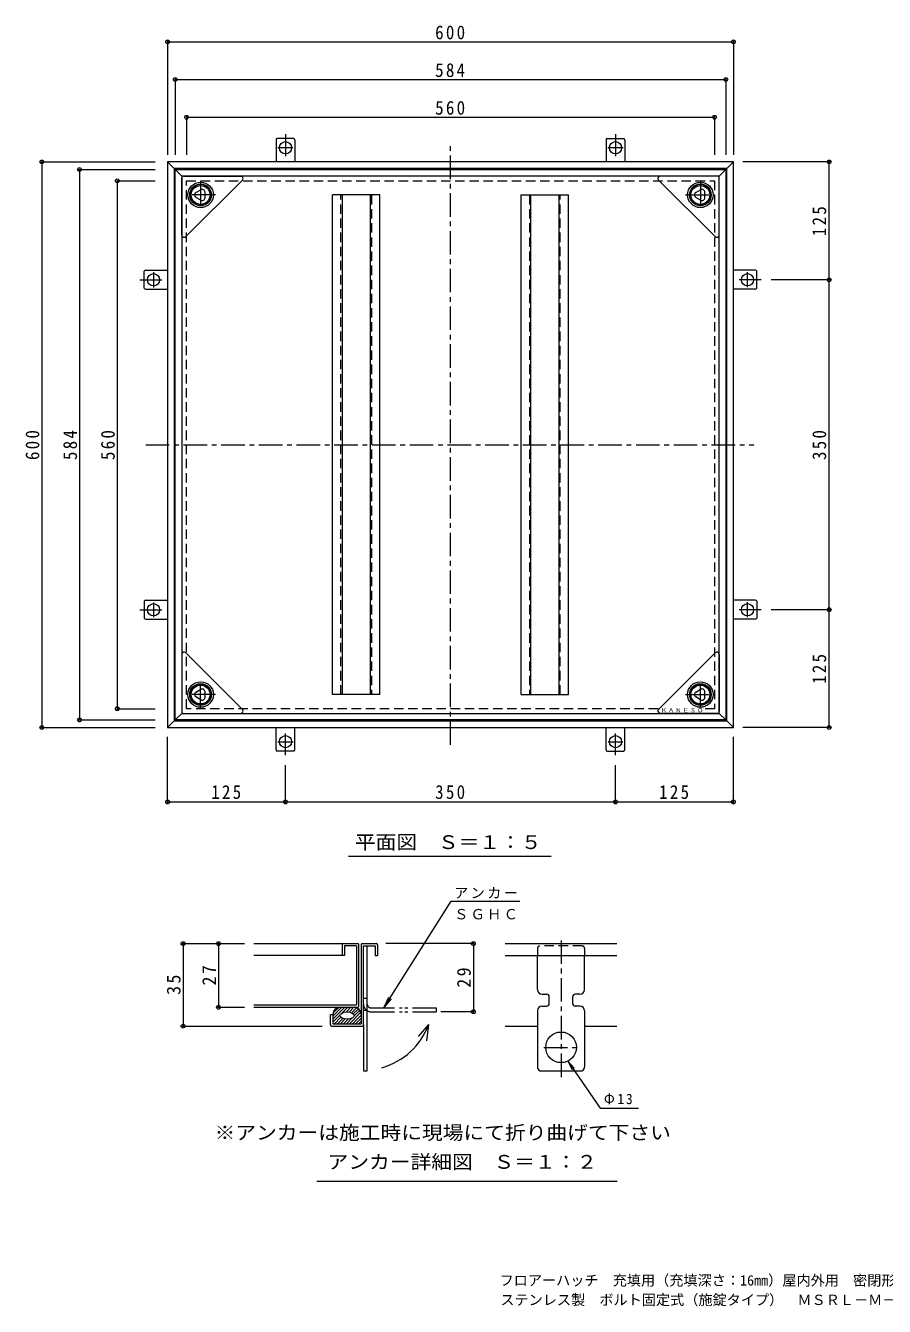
# Model space of a CAD drawing. Units: millimetres at full size, with parts at other scales. Extents: x -366 to 363, y -273 to 271.
# Drawn here: x -366 to -2, y -273 to 271 of the extents above; entities that cross this region are included whole.
import ezdxf
from ezdxf.enums import TextEntityAlignment as Align

# ---------------------------------------------------------------- set-up
doc = ezdxf.new("R2010")
doc.units = ezdxf.units.MM
doc.header["$LTSCALE"] = 2
doc.header["$PDMODE"] = 32
doc.header["$PDSIZE"] = 1.6
for name, pattern in [('CHAIN1', [8, 5, -1, 1, -1]), ('DASHED2', [3, 2, -1]), ('DOUBLE_CHAIN1', [8.8, 5, -1, 0.6, -0.6, 0.6, -1])]:
    doc.linetypes.add(name, pattern=pattern)
for name, color, linetype, lineweight in [('0-0_通り芯', 7, 'CHAIN1', 9), ('0-1_ピット', 2, 'Continuous', 9), ('0-2_本体（蓋）', 3, 'Continuous', 9), ('0-3_受枠', 2, 'Continuous', 9), ('0-4_寸法', 7, 'Continuous', 9), ('0-5_文字', 2, 'Continuous', 9), ('D-1', 2, 'Continuous', 9), ('D-2', 3, 'Continuous', 9), ('D-4', 7, 'Continuous', 9), ('D-5', 7, 'Continuous', 9), ('D-B', 6, 'Continuous', 5)]:
    doc.layers.add(name, color=color, linetype=linetype, lineweight=lineweight)
doc.layers.add('0-F', color=6, linetype='Continuous')
doc.layers.add('F-4_F-4ﾚｲﾔ', color=7, linetype='Continuous')
doc.styles.add('ＭＳ ゴシック', font='')
doc.styles.get('ＭＳ ゴシック').set_extended_font_data('MS Gothic')

msp = doc.modelspace()

# ---------------------------------------------------------------- linework, layer by layer
at = {"layer": '0-0_通り芯'}
for p, q in [((-185.724, -34.348), (-185.724, 221.309)), ((-315.012, 92.971), (-56.971, 92.971))]:
    msp.add_line(p, q, dxfattribs=at)
at = {"layer": '0-1_ピット'}
for p, q in [((-252.137, 222.971), (-259.311, 222.971)), ((-119.311, 222.971), (-112.137, 222.971)), ((-259.724, 222.271), (-259.724, 212.971)), ((-251.724, 222.271), (-251.724, 212.971)), ((-119.724, 222.271), (-119.724, 212.971)), ((-111.724, 222.271), (-111.724, 212.971)), ((-302.924, 210.171), (-305.724, 212.971)), ((-305.724, 212.971), (-305.724, -27.029)), ((-65.724, 212.971), (-305.724, 212.971)), ((-68.524, 210.171), (-65.724, 212.971)), ((-65.724, -27.029), (-65.724, 212.971)), ((-302.924, 210.171), (-302.924, -24.229)), ((-68.524, 210.171), (-302.924, 210.171)), ((-68.524, -24.229), (-68.524, 210.171)), ((-315.724, 159.383), (-315.724, 166.558)), ((-315.024, 166.971), (-305.724, 166.971)), ((-56.424, 166.971), (-65.724, 166.971)), ((-55.724, 159.383), (-55.724, 166.558)), ((-315.024, 158.971), (-305.724, 158.971)), ((-56.424, 158.971), (-65.724, 158.971)), ((-315.724, 26.558), (-315.724, 19.383)), ((-315.024, 26.971), (-305.724, 26.971)), ((-56.424, 26.97), (-65.724, 26.97)), ((-55.724, 26.558), (-55.724, 19.383)), ((-315.024, 18.971), (-305.724, 18.971)), ((-56.424, 18.97), (-65.724, 18.97)), ((-302.924, -24.229), (-305.724, -27.029)), ((-305.724, -27.029), (-65.724, -27.029)), ((-302.924, -24.229), (-68.524, -24.229)), ((-259.724, -36.329), (-259.724, -27.029)), ((-251.724, -36.329), (-251.724, -27.029)), ((-119.724, -36.329), (-119.724, -27.029)), ((-111.724, -36.329), (-111.724, -27.029)), ((-68.524, -24.229), (-65.724, -27.029)), ((-252.137, -37.029), (-259.311, -37.029)), ((-119.311, -37.029), (-112.137, -37.029))]:
    msp.add_line(p, q, dxfattribs=at)
at = {"layer": '0-1_ピット', "linetype": 'CHAIN1'}
for p, q in [((-255.724, 224.73), (-255.724, 215.459)), ((-115.724, 224.73), (-115.724, 215.459)), ((-252.608, 218.971), (-258.897, 218.971)), ((-112.494, 218.971), (-118.948, 218.971)), ((-311.724, 166.2), (-311.724, 159.747)), ((-59.724, 159.854), (-59.724, 166.143)), ((-317.483, 162.971), (-308.212, 162.971)), ((-53.965, 162.971), (-63.236, 162.971)), ((-317.483, 22.971), (-308.212, 22.971)), ((-311.724, 26.087), (-311.724, 19.798)), ((-53.965, 22.97), (-63.236, 22.97)), ((-59.724, 19.741), (-59.724, 26.194)), ((-255.724, -38.789), (-255.724, -29.518)), ((-115.724, -38.789), (-115.724, -29.518)), ((-258.954, -33.029), (-252.5, -33.029)), ((-118.84, -33.029), (-112.551, -33.029))]:
    msp.add_line(p, q, dxfattribs=at)
at = {"layer": '0-1_ピット', "linetype": 'DASHED2'}
for p, q in [((-297.724, -19.029), (-297.724, 204.971)), ((-297.724, 204.971), (-73.724, 204.971)), ((-73.724, 204.971), (-73.724, -19.029)), ((-97.669, -19.029), (-297.724, -19.029)), ((-73.724, -19.029), (-78.032, -19.029))]:
    msp.add_line(p, q, dxfattribs=at)
at = {"layer": '0-1_ピット'}
for centre in [(-255.724, 218.971), (-115.724, 218.971), (-311.724, 162.971), (-59.724, 162.971), (-311.724, 22.971), (-59.724, 22.97), (-255.724, -33.029), (-115.724, -33.029)]:
    msp.add_circle(centre, 2.6, dxfattribs=at)
for centre, start, end in [((-258.924, 222.271), 118.95502, 180), ((-252.524, 222.271), 0, 61.04498), ((-118.924, 222.271), 118.95502, 180), ((-112.524, 222.271), 0, 61.04498), ((-315.024, 166.171), 90, 151.04498), ((-56.424, 166.171), 28.95502, 90), ((-315.024, 159.771), 208.95502, 270), ((-56.424, 159.771), 270, 331.04498), ((-315.024, 26.171), 90, 151.04498), ((-56.424, 26.17), 28.95502, 90), ((-315.024, 19.771), 208.95502, 270), ((-56.424, 19.77), 270, 331.04498), ((-258.924, -36.329), 180, 241.04498), ((-252.524, -36.329), 298.95502, 0), ((-118.924, -36.329), 180, 241.04498), ((-112.524, -36.329), 298.95502, 0)]:
    msp.add_arc(centre, 0.8, start, end, dxfattribs=at)
at = {"layer": '0-2_本体（蓋）'}
for p, q in [((-299.724, 206.971), (-302.524, 209.771)), ((-302.524, 209.771), (-68.924, 209.771)), ((-299.724, 206.971), (-299.724, -21.029)), ((-71.724, 206.971), (-299.724, 206.971)), ((-298.924, 206.97), (-274.724, 206.97)), ((-72.524, 206.97), (-96.724, 206.97)), ((-71.724, 206.971), (-68.924, 209.771)), ((-71.724, -21.029), (-71.724, 206.971)), ((-68.924, 209.771), (-68.924, -23.829)), ((-299.724, 181.971), (-299.724, 206.171)), ((-298.017, 181.263), (-274.017, 205.263)), ((-293.684, 200.01), (-291.644, 201.188)), ((-73.431, 181.263), (-97.431, 205.263)), ((-81.684, 200.01), (-79.644, 201.188)), ((-71.724, 181.971), (-71.724, 206.171)), ((-291.644, 196.754), (-293.684, 197.931)), ((-289.844, 197.793), (-289.844, 200.148)), ((-79.644, 196.754), (-81.684, 197.931)), ((-77.844, 197.793), (-77.844, 200.148)), ((-299.724, 3.971), (-299.724, -20.229)), ((-298.017, 4.678), (-274.017, -19.322)), ((-73.431, 4.678), (-97.431, -19.322)), ((-71.724, 3.971), (-71.724, -20.229)), ((-293.684, -11.99), (-291.644, -10.812)), ((-81.684, -11.99), (-79.644, -10.812)), ((-291.644, -15.246), (-293.684, -14.069)), ((-289.844, -14.207), (-289.844, -11.852)), ((-79.644, -15.246), (-81.684, -14.069)), ((-77.844, -14.207), (-77.844, -11.852)), ((-299.724, -21.029), (-71.724, -21.029)), ((-298.924, -21.029), (-274.724, -21.029)), ((-72.524, -21.029), (-96.724, -21.029)), ((-71.724, -21.029), (-68.924, -23.829)), ((-68.924, -23.829), (-302.524, -23.829))]:
    msp.add_line(p, q, dxfattribs=at)
at = {"layer": '0-2_本体（蓋）', "linetype": 'CHAIN1'}
for p, q in [((-291.724, 204.829), (-291.724, 192.82)), ((-79.724, 204.829), (-79.724, 192.82)), ((-285.375, 198.971), (-297.735, 198.971)), ((-86.073, 198.971), (-73.713, 198.971)), ((-291.724, -18.888), (-291.724, -6.879)), ((-79.724, -18.888), (-79.724, -6.879)), ((-285.375, -13.029), (-297.735, -13.029)), ((-86.073, -13.029), (-73.713, -13.029))]:
    msp.add_line(p, q, dxfattribs=at)
at = {"layer": '0-2_本体（蓋）'}
msp.add_lwpolyline([(-299.724, -21.029), (-302.524, -23.829), (-302.524, 209.771)], dxfattribs=at)
for centre, radius in [((-291.724, 198.971), 5.4), ((-291.724, 198.971), 4.6), ((-291.724, 198.971), 4.5), ((-291.724, 198.971), 4), ((-79.724, 198.971), 5.4), ((-79.724, 198.971), 4.6), ((-79.724, 198.971), 4.5), ((-79.724, 198.971), 4), ((-291.724, -13.029), 5.4), ((-291.724, -13.029), 4.6), ((-291.724, -13.029), 4.5), ((-291.724, -13.029), 4), ((-79.724, -13.029), 5.4), ((-79.724, -13.029), 4.6), ((-79.724, -13.029), 4.5), ((-79.724, -13.029), 4)]:
    msp.add_circle(centre, radius, dxfattribs=at)
for centre, radius, start, end in [((-298.924, 206.171), 0.8, 90, 180), ((-274.724, 205.971), 1, 315, 90), ((-96.724, 205.971), 1, 90, 225), ((-72.524, 206.171), 0.8, 0, 90), ((-291.044, 200.148), 1.2, 0, 120.00055), ((-79.044, 200.148), 1.2, 0, 120.00055), ((-293.084, 198.971), 1.2, 120.00055, 239.99945), ((-291.044, 197.793), 1.2, 239.99945, 0), ((-81.084, 198.971), 1.2, 120.00055, 239.99945), ((-79.044, 197.793), 1.2, 239.99945, 0), ((-298.724, 181.971), 1, 180, 315), ((-72.724, 181.971), 1, 225, 0), ((-298.724, 3.971), 1, 45, 180), ((-72.724, 3.971), 1, 0, 135), ((-291.044, -11.852), 1.2, 0, 120.00055), ((-79.044, -11.852), 1.2, 0, 120.00055), ((-293.084, -13.029), 1.2, 120.00055, 239.99945), ((-291.044, -14.207), 1.2, 239.99945, 0), ((-81.084, -13.029), 1.2, 120.00055, 239.99945), ((-79.044, -14.207), 1.2, 239.99945, 0), ((-298.924, -20.229), 0.8, 180, 270), ((-274.724, -20.029), 1, 270, 45), ((-96.724, -20.029), 1, 135, 270), ((-72.524, -20.229), 0.8, 270, 0)]:
    msp.add_arc(centre, radius, start, end, dxfattribs=at)
at = {"layer": '0-3_受枠'}
for p, q in [((-215.724, 198.971), (-235.724, 198.971)), ((-231.724, 198.971), (-231.724, -13.029)), ((-219.724, 198.971), (-219.724, -13.029)), ((-215.724, -13.029), (-215.724, 198.971)), ((-155.724, 198.971), (-135.724, 198.971)), ((-155.724, -13.029), (-155.724, 198.971)), ((-151.724, 198.971), (-151.724, -13.029)), ((-139.724, 198.971), (-139.724, -13.029))]:
    msp.add_line(p, q, dxfattribs=at)
at = {"layer": '0-3_受枠', "linetype": 'DASHED2'}
for p, q in [((-232.204, -13.029), (-232.204, 198.971)), ((-219.244, 198.971), (-219.244, -13.029)), ((-152.204, 198.971), (-152.204, -13.029)), ((-139.244, -13.029), (-139.244, 198.971))]:
    msp.add_line(p, q, dxfattribs=at)
at = {"layer": '0-3_受枠'}
for points in [[(-215.724, -13.029), (-235.724, -13.029), (-235.724, 198.971)], [(-155.724, -13.029), (-135.724, -13.029), (-135.724, 198.971)]]:
    msp.add_lwpolyline(points, dxfattribs=at)
at = {"layer": '0-4_寸法'}
for p, q in [((-305.724, 264.32), (-305.724, 215.92)), ((-305.724, 263.92), (-65.724, 263.92)), ((-65.724, 264.32), (-65.724, 215.92)), ((-302.524, 248.32), (-302.524, 215.92)), ((-302.524, 247.92), (-68.924, 247.92)), ((-68.924, 248.32), (-68.924, 215.92)), ((-297.724, 232.32), (-297.724, 215.92)), ((-297.724, 231.92), (-73.724, 231.92)), ((-73.724, 232.32), (-73.724, 215.92)), ((-359.469, 212.971), (-311.069, 212.971)), ((-359.069, 212.971), (-359.069, -27.029)), ((-24.47, 212.971), (-61.724, 212.971)), ((-25.07, 162.971), (-25.07, 212.971)), ((-343.469, 209.77), (-311.069, 209.77)), ((-343.069, 209.77), (-343.069, -23.829)), ((-327.469, 204.97), (-311.069, 204.97)), ((-327.069, 204.97), (-327.069, -19.029)), ((-24.47, 162.971), (-49.725, 162.971)), ((-25.07, 22.971), (-25.07, 162.971)), ((-24.47, 22.971), (-49.725, 22.971)), ((-25.07, -27.029), (-25.07, 22.971)), ((-327.469, -19.029), (-311.069, -19.029)), ((-359.469, -27.029), (-311.069, -27.029)), ((-343.469, -23.829), (-311.069, -23.829)), ((-24.47, -27.029), (-61.724, -27.029)), ((-305.724, -59.217), (-305.724, -31.029)), ((-65.724, -59.217), (-65.724, -31.029)), ((-255.724, -59.217), (-255.724, -43.029)), ((-115.724, -59.217), (-115.724, -43.029)), ((-305.724, -58.617), (-255.724, -58.617)), ((-255.724, -58.617), (-115.724, -58.617)), ((-115.724, -58.617), (-65.724, -58.617))]:
    msp.add_line(p, q, dxfattribs=at)
for p in [(-305.724, 263.92), (-65.724, 263.92), (-302.524, 247.92), (-68.924, 247.92), (-297.724, 231.92), (-73.724, 231.92), (-359.069, 212.971), (-25.07, 212.971), (-343.069, 209.77), (-327.069, 204.97), (-25.07, 162.971), (-25.07, 22.971), (-327.069, -19.029), (-359.069, -27.029), (-343.069, -23.829), (-25.07, -27.029), (-305.724, -58.617), (-255.724, -58.617), (-115.724, -58.617), (-65.724, -58.617)]:
    msp.add_point(p, dxfattribs=at)
at = {"layer": '0-5_文字', "color": 7}
msp.add_line((-229.039, -81.639), (-142.984, -81.639), dxfattribs=at)
at = {"layer": 'D-1'}
for p, q in [((-223.618, -119.231), (-223.618, -152.731)), ((-223.118, -118.731), (-217.118, -118.731)), ((-216.618, -119.231), (-216.618, -123.731)), ((-162.477, -118.731), (-115.183, -118.731)), ((-222.618, -153.231), (-222.618, -119.731)), ((-162.477, -123.731), (-115.183, -123.731)), ((-148.83, -138.231), (-148.83, -123.731)), ((-128.83, -138.231), (-128.83, -123.731)), ((-146.83, -140.231), (-144.83, -140.231)), ((-143.83, -144.231), (-143.83, -141.231)), ((-133.83, -144.231), (-133.83, -141.231)), ((-130.83, -140.231), (-132.83, -140.231)), ((-222.618, -141.919), (-221.018, -141.919)), ((-146.83, -145.231), (-144.83, -145.231)), ((-130.83, -145.231), (-132.83, -145.231)), ((-236.618, -153.231), (-236.618, -148.731)), ((-236.618, -148.731), (-235.618, -148.731)), ((-235.618, -148.731), (-235.618, -152.731)), ((-222.618, -146.919), (-221.018, -146.919)), ((-148.83, -147.231), (-148.83, -170.981)), ((-128.83, -147.231), (-128.83, -170.981)), ((-236.126, -153.731), (-223.118, -153.731)), ((-235.618, -152.731), (-223.618, -152.731)), ((-162.477, -153.731), (-148.83, -153.731)), ((-128.83, -153.731), (-115.183, -153.731)), ((-147.798, -172.731), (-129.862, -172.731))]:
    msp.add_line(p, q, dxfattribs=at)
at = {"layer": 'D-1', "linetype": 'CHAIN1'}
for p, q in [((-138.83, -117.342), (-138.83, -176.455)), ((-146.063, -162.731), (-132.026, -162.731))]:
    msp.add_line(p, q, dxfattribs=at)
at = {"layer": 'D-1', "linetype": 'DASHED2'}
for p, q in [((-148.83, -120.731), (-148.83, -123.731)), ((-129.83, -119.731), (-147.83, -119.731)), ((-128.83, -120.731), (-128.83, -123.731))]:
    msp.add_line(p, q, dxfattribs=at)
at = {"layer": 'D-1', "linetype": 'DOUBLE_CHAIN1'}
for p, q in [((-219.418, -146.019), (-191.618, -146.019)), ((-191.618, -147.619), (-191.618, -146.019)), ((-219.418, -147.619), (-191.618, -147.619))]:
    msp.add_line(p, q, dxfattribs=at)
at = {"layer": 'D-1'}
for points in [[(-222.618, -119.731), (-217.618, -119.731), (-217.618, -123.731), (-216.618, -123.731)], [(-222.618, -153.231), (-222.618, -172.731), (-221.018, -172.731), (-221.018, -119.731)]]:
    msp.add_lwpolyline(points, dxfattribs=at)
msp.add_circle((-138.83, -162.731), 6.5, dxfattribs=at)
for centre, radius, start, end in [((-223.118, -119.231), 0.5, 90, 180), ((-217.118, -119.231), 0.5, 0, 90), ((-146.83, -138.231), 2, 180, 270), ((-144.83, -141.231), 1, 0, 90), ((-132.83, -141.231), 1, 90, 180), ((-130.83, -138.231), 2, 270, 0), ((-146.83, -147.231), 2, 90, 180), ((-144.83, -144.231), 1, 270, 0), ((-132.83, -144.231), 1, 180, 270), ((-130.83, -147.231), 2, 0, 90), ((-236.118, -153.231), 0.5, 180, 270), ((-223.118, -153.231), 0.5, 270, 0), ((-146.83, -170.981), 2, 180, 241.04498), ((-130.83, -170.981), 2, 298.95502, 0)]:
    msp.add_arc(centre, radius, start, end, dxfattribs=at)
at = {"layer": 'D-1', "linetype": 'DASHED2'}
for centre, start, end in [((-147.83, -120.731), 90, 180), ((-129.83, -120.731), 0, 90)]:
    msp.add_arc(centre, 1, start, end, dxfattribs=at)
at = {"layer": 'D-1', "linetype": 'DOUBLE_CHAIN1'}
for radius in [3.2, 1.6]:
    msp.add_arc((-219.418, -144.419), radius, 180, 270, dxfattribs=at)
at = {"layer": 'D-2'}
for p, q in [((-269.164, -118.731), (-225.118, -118.731)), ((-231.618, -119.231), (-231.618, -123.731)), ((-224.618, -145.231), (-224.618, -119.231)), ((-230.618, -123.731), (-269.164, -123.731)), ((-225.618, -119.731), (-225.618, -144.731)), ((-269.164, -144.731), (-225.618, -144.731)), ((-269.164, -145.731), (-225.118, -145.731))]:
    msp.add_line(p, q, dxfattribs=at)
msp.add_lwpolyline([(-225.618, -119.731), (-230.618, -119.731), (-230.618, -123.731)], dxfattribs=at)
for centre, start, end in [((-231.118, -119.231), 90, 180), ((-225.118, -119.231), 0, 90), ((-225.118, -145.231), 270, 0)]:
    msp.add_arc(centre, 0.5, start, end, dxfattribs=at)
at = {"layer": 'D-4'}
for p, q in [((-299.564, -118.731), (-273.164, -118.731)), ((-299.164, -118.731), (-299.164, -153.731)), ((-284.164, -118.731), (-284.164, -145.731)), ((-175.618, -118.731), (-213.118, -118.731)), ((-176.018, -118.731), (-176.018, -147.619)), ((-284.564, -145.731), (-273.164, -145.731)), ((-175.618, -147.619), (-189.794, -147.619)), ((-299.564, -153.731), (-240.118, -153.731)), ((-242.437, -219.578), (-115.04, -219.578))]:
    msp.add_line(p, q, dxfattribs=at)
for p in [(-299.164, -118.731), (-284.164, -118.731), (-176.018, -118.731), (-284.164, -145.731), (-176.018, -147.619), (-299.164, -153.731)]:
    msp.add_point(p, dxfattribs=at)
at = {"layer": 'D-5'}
for p, q in [((-213.971, -146.019), (-185.419, -100.68)), ((-185.419, -100.68), (-156.325, -100.68)), ((-213.971, -146.019), (-211.882, -141.477)), ((-213.971, -146.019), (-210.778, -142.172)), ((-194.984, -153.028), (-199.43, -158.191)), ((-194.984, -153.028), (-195.869, -160.008)), ((-135.981, -168.574), (-122.289, -188.542)), ((-135.981, -168.574), (-134.137, -172.204)), ((-135.981, -168.574), (-133.292, -171.567)), ((-122.289, -188.542), (-105.954, -188.542))]:
    msp.add_line(p, q, dxfattribs=at)
msp.add_arc((-223.186, -142.483), 30.109, 286.17736, 339.49844, dxfattribs=at)
at = {"layer": 'D-B'}
for p, q in [((-235.618, -150.838), (-230.511, -145.731)), ((-235.618, -149.565), (-231.784, -145.731)), ((-235.58, -148.254), (-233.095, -145.769)), ((-232.618, -145.731), (-226.618, -145.731)), ((-231.623, -148.115), (-229.239, -145.731)), ((-229.977, -147.742), (-227.966, -145.731)), ((-228.756, -147.795), (-226.693, -145.731)), ((-227.747, -148.059), (-225.599, -145.91)), ((-226.956, -148.54), (-224.778, -146.362)), ((-235.618, -152.111), (-232.606, -149.099)), ((-234.966, -152.731), (-232.216, -149.981)), ((-233.693, -152.731), (-231.4, -150.438)), ((-232.42, -152.731), (-230.372, -150.683)), ((-231.147, -152.731), (-229.127, -150.711)), ((-229.875, -152.731), (-227.365, -150.222)), ((-228.602, -152.731), (-223.744, -147.873)), ((-227.329, -152.731), (-223.618, -149.02)), ((-226.682, -149.538), (-224.158, -147.015)), ((-226.056, -152.731), (-223.618, -150.293)), ((-224.784, -152.731), (-223.618, -151.566))]:
    msp.add_line(p, q, dxfattribs=at)
for centre, start, end in [((-232.618, -148.731), 90, 180), ((-226.618, -148.731), 0, 90)]:
    msp.add_arc(centre, 3, start, end, dxfattribs=at)
msp.add_ellipse((-229.618, -149.231), major_axis=(3, 0), ratio=0.5, dxfattribs=at)

# ---------------------------------------------------------------- texts
at = {"layer": '0-4_寸法', "color": 2, "char_height": 5.865, "attachment_point": 7, "style": 'ＭＳ ゴシック'}
for s, insert in [('\\T1.27;\\W0.9;600', (-192.224, 264.92)), ('\\T1.27;\\W0.9;584', (-192.224, 248.92)), ('\\T1.27;\\W0.9;560', (-192.224, 232.92)), ('\\T1.27;\\W0.9;125', (-287.224, -57.417)), ('\\T1.27;\\W0.9;350', (-192.224, -57.417)), ('\\T1.27;\\W0.9;125', (-97.224, -57.417))]:
    msp.add_mtext(s, dxfattribs=dict(at, insert=insert))
at = {"layer": '0-4_寸法', "color": 2, "char_height": 5.865, "attachment_point": 7, "rotation": 90, "style": 'ＭＳ ゴシック'}
for s, insert in [('\\T1.27;\\W0.9;125', (-26.27, 181.471)), ('\\T1.27;\\W0.9;600', (-360.069, 86.471)), ('\\T1.27;\\W0.9;584', (-344.069, 86.471)), ('\\T1.27;\\W0.9;560', (-328.069, 86.471)), ('\\T1.27;\\W0.9;350', (-26.27, 86.471)), ('\\T1.27;\\W0.9;125', (-26.27, -8.529))]:
    msp.add_mtext(s, dxfattribs=dict(at, insert=insert))
at = {"layer": '0-5_文字', "style": 'ＭＳ ゴシック', "width": 1.1}
msp.add_text('平面図\u3000Ｓ＝１：５', height=5.865, dxfattribs=at).set_placement((-226.276, -80.351), align=Align.BOTTOM_LEFT)
at = {"layer": '0-F', "insert": (-96.422, -20.602), "char_height": 1.76, "attachment_point": 7, "style": 'ＭＳ ゴシック'}
msp.add_mtext('\\T1.25;ＫＡＮＥＳＯ', dxfattribs=at)
at = {"layer": 'D-4', "color": 2, "style": 'ＭＳ ゴシック', "width": 1.1}
msp.add_text('アンカー詳細図\u3000Ｓ＝１：２', height=5.865, dxfattribs=at).set_placement((-237.869, -216.027), align=Align.BOTTOM_LEFT)
at = {"layer": 'D-4', "color": 2, "char_height": 5.865, "attachment_point": 7, "rotation": 90, "style": 'ＭＳ ゴシック'}
for s, insert in [('\\T1.27;\\W0.95;27', (-285.164, -136.481)), ('\\T1.27;\\W0.95;29', (-177.018, -137.425)), ('\\T1.27;\\W0.95;35', (-300.164, -140.481))]:
    msp.add_mtext(s, dxfattribs=dict(at, insert=insert))
at = {"layer": 'D-5', "color": 2, "style": 'ＭＳ ゴシック', "width": 1.1}
msp.add_text('※アンカーは施工時に現場にて折り曲げて下さい', height=5.865, dxfattribs=at).set_placement((-285.813, -203.608), align=Align.BOTTOM_LEFT)
at = {"layer": 'D-5', "char_height": 4.399, "attachment_point": 7, "style": 'ＭＳ ゴシック'}
for s, insert in [('\\T1.17;アンカー', (-184.18, -99.622)), ('\\T1.17;ＳＧＨＣ', (-184.18, -108.5)), ('\\T1.26;\\W0.95;Φ13', (-120.621, -186.962))]:
    msp.add_mtext(s, dxfattribs=dict(at, insert=insert))
at = {"layer": 'F-4_F-4ﾚｲﾔ', "style": 'ＭＳ ゴシック'}
for s, p in [('フロアーハッチ\u3000充填用（充填深さ：16mm）屋内外用\u3000密閉形（防水・防臭形）', (-164.908, -265.125)), ('ステンレス製\u3000ボルト固定式（施錠タイプ）\u3000ＭＳＲＬ－Ｍ－６００', (-164.556, -273.396))]:
    msp.add_text(s, height=4.399, dxfattribs=at).set_placement(p, align=Align.BOTTOM_LEFT)

doc.saveas('drawing.dxf')
